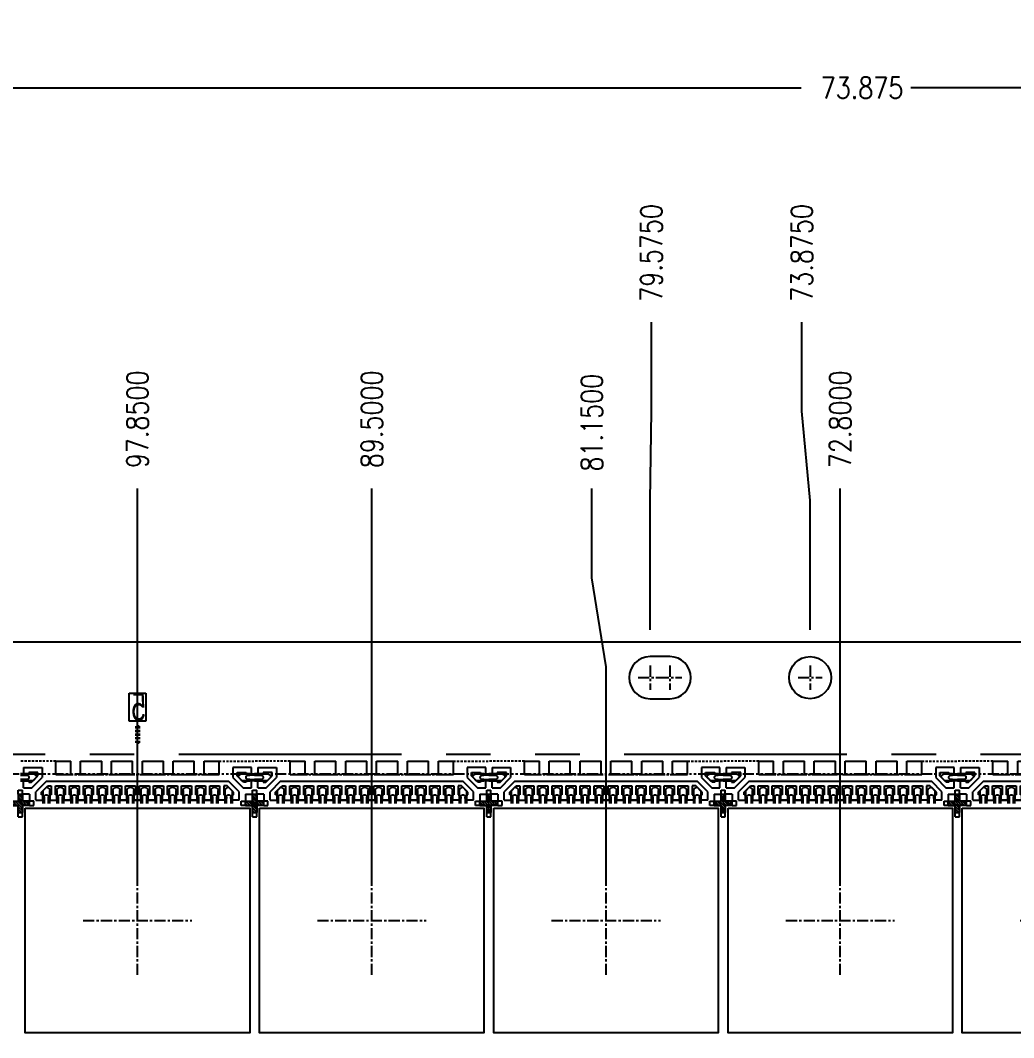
# Model space of a CAD drawing. Extents: x 0 to 864, y 0 to 559.
# Drawn here: x 233.5 to 304.3, y 402.5 to 475 of the extents above; entities that cross this region are included whole.
import ezdxf

# ---------------------------------------------------------------- set-up
doc = ezdxf.new("R2010")
doc.units = 0
doc.header["$LTSCALE"] = 12.7
doc.header["$MEASUREMENT"] = 0
doc.header["$PDMODE"] = 2
for name, pattern in [('CENTER', [2, 1.25, -0.25, 0.25, -0.25]), ('HIDDEN', [0.375, 0.25, -0.125]), ('PHANTOM', [2.5, 1.25, -0.25, 0.25, -0.25, 0.25, -0.25])]:
    doc.linetypes.add(name, pattern=pattern)
doc.layers.get('0').update_dxf_attribs({"linetype": 'CONTINUOUS'})
doc.layers.get('DEFPOINTS').update_dxf_attribs({"linetype": 'CONTINUOUS'})
for name, color, linetype in [('SH-01_CENTER', 2, 'CENTER'), ('SH-01_DIM', 4, 'CONTINUOUS'), ('SH-01_HATCH', 10, 'CONTINUOUS'), ('SH-01_HIDDEN', 6, 'HIDDEN'), ('SH-01_MISC', 5, 'CONTINUOUS'), ('SH-01_OBJECT', 7, 'CONTINUOUS'), ('SH-01_PHANTOM', 1, 'PHANTOM')]:
    doc.layers.add(name, color=color, linetype=linetype)
doc.styles.get("Standard").update_dxf_attribs({"font": 'simplex.shx', "width": 0.82})
doc.dimstyles.get("Standard").update_dxf_attribs({"dimtxt": 0.18, "dimasz": 0.18, "dimexe": 0.18, "dimexo": 0.0625, "dimgap": 0.09, "dimtad": 0, "dimtih": 1, "dimtoh": 1, "dimdec": 4, "dimzin": 0, "dimdsep": 46, "dimtxsty": 'Standard', "dimcen": 0.09, "dimadec": 0, "dimazin": 0, "dimtfac": 1, "dimtdec": 4, "dimtofl": 0, "dimtmove": 0, "dimatfit": 3, "dimfxl": 1, "dimtolj": 1, "dimtzin": 0, "dimarcsym": 0})
doc.dimstyles.new('STANDARD$0', dxfattribs={"dimtxt": 0.18, "dimasz": 0.18, "dimexe": 0.18, "dimexo": 0.0625, "dimgap": 0.09, "dimtad": 0, "dimtih": 1, "dimtoh": 1, "dimdec": 4, "dimzin": 0, "dimdsep": 46, "dimtxsty": 'Standard', "dimcen": 0.09, "dimadec": 0, "dimazin": 0, "dimtfac": 1, "dimtdec": 4, "dimtofl": 0, "dimtmove": 0, "dimatfit": 3, "dimfxl": 1, "dimtolj": 1, "dimtzin": 0, "dimarcsym": 0})

# ---------------------------------------------------------------- blocks, each defined once
blk = doc.blocks.new('_Open30')
at = {"color": 0, "lineweight": -2}
for p, q in [((-1, 0.268), (0, 0)), ((0, 0), (-1, -0.268)), ((0, 0), (-1, 0))]:
    blk.add_line(p, q, dxfattribs=at)
blk = doc.blocks.new('*D67')
at = {"layer": 'DEFPOINTS', "color": 0, "ltscale": 0.05, "transparency": 16777216}
for p in [(363.706, 470.22), (215.956, 430.217), (363.706, 430.217)]:
    blk.add_point(p, dxfattribs=at)
at = {"layer": 'SH-01_DIM', "ltscale": 0.05, "transparency": 16777216}
for p, q in [((215.956, 432.757), (215.956, 472.76)), ((363.706, 432.757), (363.706, 472.76)), ((219.131, 470.22), (289.188, 470.22)), ((360.531, 470.22), (297.016, 470.22))]:
    blk.add_line(p, q, dxfattribs=at)
at = {"layer": 'SH-01_DIM', "ltscale": 0.05, "transparency": 16777216, "xscale": 3.175000000000011, "yscale": 3.175000000000011, "zscale": 3.175000000000011, "rotation": 180}
blk.add_blockref('_Open30', (215.956, 470.22), dxfattribs=at)
at = {"layer": 'SH-01_DIM', "ltscale": 0.05, "transparency": 16777216, "xscale": 3.175000000000011, "yscale": 3.175000000000011, "zscale": 3.175000000000011}
blk.add_blockref('_Open30', (363.706, 470.22), dxfattribs=at)
at = {"layer": 'SH-01_DIM', "ltscale": 0.05, "transparency": 16777216, "insert": (293.102, 470.22), "char_height": 1.524, "attachment_point": 5}
blk.add_mtext('\\A1; 73.875', dxfattribs=at)
blk = doc.blocks.new('*D68')
at = {"layer": 'DEFPOINTS', "color": 0, "ltscale": 0.05, "transparency": 16777216}
for p in [(659.206, 487.131), (215.956, 430.217), (659.206, 430.217)]:
    blk.add_point(p, dxfattribs=at)
at = {"layer": 'SH-01_DIM', "ltscale": 0.05, "transparency": 16777216}
for p, q in [((215.956, 432.757), (215.956, 489.671)), ((659.206, 432.757), (659.206, 489.671)), ((219.131, 487.131), (429.826, 487.131)), ((656.031, 487.131), (445.335, 487.131))]:
    blk.add_line(p, q, dxfattribs=at)
at = {"layer": 'SH-01_DIM', "ltscale": 0.05, "transparency": 16777216, "xscale": 3.175000000000011, "yscale": 3.175000000000011, "zscale": 3.175000000000011, "rotation": 180}
blk.add_blockref('_Open30', (215.956, 487.131), dxfattribs=at)
at = {"layer": 'SH-01_DIM', "ltscale": 0.05, "transparency": 16777216, "xscale": 3.175000000000011, "yscale": 3.175000000000011, "zscale": 3.175000000000011}
blk.add_blockref('_Open30', (659.206, 487.131), dxfattribs=at)
at = {"layer": 'SH-01_DIM', "ltscale": 0.05, "transparency": 16777216, "insert": (437.581, 487.131), "char_height": 1.524, "attachment_point": 5}
blk.add_mtext('\\A1; 221.625±0.05', dxfattribs=at)
blk = doc.blocks.new('*D69')
at = {"layer": 'DEFPOINTS', "color": 0, "ltscale": 0.05, "transparency": 16777216}
for p in [(737.581, 500.301), (137.581, 429.717), (737.581, 429.717)]:
    blk.add_point(p, dxfattribs=at)
at = {"layer": 'SH-01_DIM', "ltscale": 0.05, "transparency": 16777216}
for p, q in [((137.581, 432.257), (137.581, 502.841)), ((737.581, 432.257), (737.581, 502.841)), ((140.756, 500.301), (459.545, 500.301)), ((734.406, 500.301), (477.434, 500.301))]:
    blk.add_line(p, q, dxfattribs=at)
at = {"layer": 'SH-01_DIM', "ltscale": 0.05, "transparency": 16777216, "xscale": 3.175000000000011, "yscale": 3.175000000000011, "zscale": 3.175000000000011, "rotation": 180}
blk.add_blockref('_Open30', (137.581, 500.301), dxfattribs=at)
at = {"layer": 'SH-01_DIM', "ltscale": 0.05, "transparency": 16777216, "xscale": 3.175000000000011, "yscale": 3.175000000000011, "zscale": 3.175000000000011}
blk.add_blockref('_Open30', (737.581, 500.301), dxfattribs=at)
at = {"layer": 'SH-01_DIM', "ltscale": 0.05, "transparency": 16777216, "insert": (468.49, 500.301), "char_height": 1.524, "attachment_point": 5}
blk.add_mtext('\\A1; 300.000±0.1000', dxfattribs=at)
blk = doc.blocks.new('*D83')
at = {"layer": 'DEFPOINTS', "color": 0, "ltscale": 0.05, "transparency": 16777216}
for p in [(737.581, 500.301), (137.581, 429.717), (737.581, 429.717)]:
    blk.add_point(p, dxfattribs=at)
at = {"layer": 'SH-01_DIM', "ltscale": 0.05, "transparency": 16777216}
for p, q in [((137.581, 432.257), (137.581, 502.841)), ((737.581, 432.257), (737.581, 502.841)), ((140.756, 500.301), (459.545, 500.301)), ((734.406, 500.301), (477.434, 500.301))]:
    blk.add_line(p, q, dxfattribs=at)
at = {"layer": 'SH-01_DIM', "ltscale": 0.05, "transparency": 16777216, "xscale": 3.175000000000011, "yscale": 3.175000000000011, "zscale": 3.175000000000011, "rotation": 180}
blk.add_blockref('_Open30', (137.581, 500.301), dxfattribs=at)
at = {"layer": 'SH-01_DIM', "ltscale": 0.05, "transparency": 16777216, "xscale": 3.175000000000011, "yscale": 3.175000000000011, "zscale": 3.175000000000011}
blk.add_blockref('_Open30', (737.581, 500.301), dxfattribs=at)
at = {"layer": 'SH-01_DIM', "ltscale": 0.05, "transparency": 16777216, "insert": (468.49, 500.301), "char_height": 1.524, "attachment_point": 5}
blk.add_mtext('\\A1; 300.000±0.1000', dxfattribs=at)
blk = doc.blocks.new('*D110')
at = {"layer": 'DEFPOINTS', "color": 0, "ltscale": 0.05, "transparency": 16777216}
for p in [(142.081, 441.652), (142.081, 429.037), (437.581, 335.717)]:
    blk.add_point(p, dxfattribs=at)
at = {"layer": 'SH-01_DIM', "ltscale": 0.05, "transparency": 16777216}
blk.add_line((142.081, 431.577), (142.081, 441.652), dxfattribs=at)
at = {"layer": 'SH-01_DIM', "ltscale": 0.05, "transparency": 16777216, "insert": (142.081, 446.637), "char_height": 1.524, "attachment_point": 5, "rotation": 90}
blk.add_mtext('\\A1; 147.7500', dxfattribs=at)
blk = doc.blocks.new('*D111')
at = {"layer": 'DEFPOINTS', "color": 0, "ltscale": 0.05, "transparency": 16777216}
for p in [(132.086, 446.023), (137.581, 429.717), (437.581, 335.717)]:
    blk.add_point(p, dxfattribs=at)
at = {"layer": 'SH-01_DIM', "ltscale": 0.05, "transparency": 16777216}
for p, q in [((132.086, 439.673), (132.086, 446.023)), ((137.581, 436.067), (132.086, 439.673)), ((137.581, 432.257), (137.581, 436.067))]:
    blk.add_line(p, q, dxfattribs=at)
at = {"layer": 'SH-01_DIM', "ltscale": 0.05, "transparency": 16777216, "insert": (132.086, 454.967), "char_height": 1.524, "attachment_point": 5, "rotation": 90}
blk.add_mtext('\\A1; 150.000±0.0760', dxfattribs=at)
blk = doc.blocks.new('*D113')
at = {"layer": 'DEFPOINTS', "color": 0, "ltscale": 0.05, "transparency": 16777216}
for p in [(181.739, 453.515), (178.681, 429.037), (437.581, 335.717)]:
    blk.add_point(p, dxfattribs=at)
at = {"layer": 'SH-01_DIM', "ltscale": 0.05, "transparency": 16777216}
for p, q in [((181.739, 447.165), (181.739, 453.515)), ((178.681, 440.815), (181.739, 447.165)), ((178.681, 431.577), (178.681, 440.815))]:
    blk.add_line(p, q, dxfattribs=at)
at = {"layer": 'SH-01_DIM', "ltscale": 0.05, "transparency": 16777216, "insert": (181.739, 458.5), "char_height": 1.524, "attachment_point": 5, "rotation": 90}
blk.add_mtext('\\A1; 129.4500', dxfattribs=at)
blk = doc.blocks.new('*D114')
at = {"layer": 'DEFPOINTS', "color": 0, "ltscale": 0.05, "transparency": 16777216}
for p in [(278.512, 453.515), (278.431, 429.037), (437.581, 335.717)]:
    blk.add_point(p, dxfattribs=at)
at = {"layer": 'SH-01_DIM', "ltscale": 0.05, "transparency": 16777216}
for p, q in [((278.512, 447.165), (278.512, 453.515)), ((278.431, 440.815), (278.512, 447.165)), ((278.431, 431.577), (278.431, 440.815))]:
    blk.add_line(p, q, dxfattribs=at)
at = {"layer": 'SH-01_DIM', "ltscale": 0.05, "transparency": 16777216, "insert": (278.512, 458.024), "char_height": 1.524, "attachment_point": 5, "rotation": 90}
blk.add_mtext('\\A1; 79.5750', dxfattribs=at)
blk = doc.blocks.new('*D115')
at = {"layer": 'DEFPOINTS', "color": 0, "ltscale": 0.05, "transparency": 16777216}
for p in [(289.241, 453.515), (289.831, 429.037), (437.581, 335.717)]:
    blk.add_point(p, dxfattribs=at)
at = {"layer": 'SH-01_DIM', "ltscale": 0.05, "transparency": 16777216}
for p, q in [((289.241, 447.165), (289.241, 453.515)), ((289.831, 440.815), (289.241, 447.165)), ((289.831, 431.577), (289.831, 440.815))]:
    blk.add_line(p, q, dxfattribs=at)
at = {"layer": 'SH-01_DIM', "ltscale": 0.05, "transparency": 16777216, "insert": (289.241, 458.024), "char_height": 1.524, "attachment_point": 5, "rotation": 90}
blk.add_mtext('\\A1; 73.8750', dxfattribs=at)
blk = doc.blocks.new('*U61')
at = {"layer": 'SH-01_CENTER', "ltscale": 0.05}
for p, q in [((0, -3.875), (0, 3.875)), ((-3.875, 0), (3.875, 0))]:
    blk.add_line(p, q, dxfattribs=at)
at = {"layer": 'SH-01_MISC', "ltscale": 0.05}
blk.add_lwpolyline([(-8, 8), (8, 8), (8, -8), (-8, -8)], close=True, dxfattribs=at)
blk = doc.blocks.new('*U62')
at = {"color": 0, "linetype": 'ByBlock', "lineweight": -2, "transparency": 16777216}
for p in [(83.5, 150.3), (100.2, 150.3), (116.9, 150.3), (133.6, 150.3), (150.3, 150.3)]:
    blk.add_blockref('*U61', p, dxfattribs=at)
blk = doc.blocks.new('A$C6C8170C2')
at = {"layer": 'SH-01_HIDDEN'}
for p, q in [((-3.2, 2.107), (-3.2, 3)), ((-3.11, 2.55), (-3.11, 3)), ((-2.79, 3), (-2.79, 2.55)), ((-2.7, 3), (-2.7, 2.09)), ((-2.2, 2.09), (-2.2, 3)), ((-2.11, 2.55), (-2.11, 3)), ((-1.79, 3), (-1.79, 2.55)), ((-1.7, 3), (-1.7, 2.09)), ((-1.2, 2.09), (-1.2, 3)), ((-1.11, 2.55), (-1.11, 3)), ((-0.79, 3), (-0.79, 2.55)), ((-0.7, 3), (-0.7, 2.09)), ((-0.2, 2.09), (-0.2, 3)), ((-0.11, 2.55), (-0.11, 3)), ((0.21, 3), (0.21, 2.55)), ((0.3, 3), (0.3, 2.09)), ((0.8, 2.09), (0.8, 3)), ((0.89, 2.55), (0.89, 3)), ((1.21, 3), (1.21, 2.55)), ((1.3, 3), (1.3, 2.09)), ((1.8, 2.09), (1.8, 3)), ((1.89, 2.55), (1.89, 3)), ((2.21, 3), (2.21, 2.55)), ((2.3, 3), (2.3, 2.09)), ((2.8, 2.09), (2.8, 3)), ((2.89, 2.55), (2.89, 3)), ((3.21, 3), (3.21, 2.55)), ((3.3, 3), (3.3, 2.09)), ((3.8, 2.09), (3.8, 3)), ((3.89, 2.55), (3.89, 3)), ((4.21, 3), (4.21, 2.55)), ((4.3, 3), (4.3, 2.09)), ((4.8, 2.09), (4.8, 3)), ((4.89, 2.55), (4.89, 3)), ((5.21, 3), (5.21, 2.55)), ((5.3, 3), (5.3, 2.09)), ((5.8, 2.09), (5.8, 3)), ((5.89, 2.55), (5.89, 3)), ((6.21, 3), (6.21, 2.55)), ((6.3, 3), (6.3, 2.09)), ((6.8, 2.09), (6.8, 3)), ((6.89, 2.55), (6.89, 3)), ((7.21, 3), (7.21, 2.55)), ((7.3, 3), (7.3, 2.09)), ((7.8, 2.09), (7.8, 3)), ((7.89, 2.55), (7.89, 3)), ((8.21, 3), (8.21, 2.55)), ((8.3, 3), (8.3, 2.09)), ((8.8, 2.09), (8.8, 3)), ((8.89, 2.55), (8.89, 3)), ((9.21, 3), (9.21, 2.55)), ((9.3, 3), (9.3, 2.09)), ((9.8, 3), (9.8, 2.09)), ((9.89, 3), (9.89, 2.55)), ((10.21, 2.55), (10.21, 3)), ((10.3, 2.107), (10.3, 3)), ((-3.2, 2.107), (-3.2, 2.65)), ((-3.11, 2.65), (-3.11, 2.55)), ((-2.79, 2.55), (-2.79, 2.65)), ((-2.7, 2.65), (-2.7, 2.09)), ((-2.2, 2.09), (-2.2, 2.65)), ((-2.11, 2.65), (-2.11, 2.55)), ((-1.79, 2.55), (-1.79, 2.65)), ((-1.7, 2.65), (-1.7, 2.09)), ((-1.2, 2.09), (-1.2, 2.65)), ((-1.11, 2.65), (-1.11, 2.55)), ((-0.79, 2.55), (-0.79, 2.65)), ((-0.7, 2.65), (-0.7, 2.09)), ((-0.2, 2.09), (-0.2, 2.65)), ((-0.11, 2.65), (-0.11, 2.55)), ((0.21, 2.55), (0.21, 2.65)), ((0.3, 2.65), (0.3, 2.09)), ((0.8, 2.09), (0.8, 2.65)), ((0.89, 2.65), (0.89, 2.55)), ((1.21, 2.55), (1.21, 2.65)), ((1.3, 2.65), (1.3, 2.09)), ((1.8, 2.09), (1.8, 2.65)), ((1.89, 2.65), (1.89, 2.55)), ((2.21, 2.55), (2.21, 2.65)), ((2.3, 2.65), (2.3, 2.09)), ((2.8, 2.09), (2.8, 2.65)), ((2.89, 2.65), (2.89, 2.55)), ((3.21, 2.55), (3.21, 2.65)), ((3.3, 2.65), (3.3, 2.09)), ((3.8, 2.09), (3.8, 2.65)), ((3.89, 2.65), (3.89, 2.55)), ((4.21, 2.55), (4.21, 2.65)), ((4.3, 2.65), (4.3, 2.09)), ((4.8, 2.09), (4.8, 2.65)), ((4.89, 2.65), (4.89, 2.55)), ((5.21, 2.55), (5.21, 2.65)), ((5.3, 2.65), (5.3, 2.09)), ((5.8, 2.09), (5.8, 2.65)), ((5.89, 2.65), (5.89, 2.55)), ((6.21, 2.55), (6.21, 2.65)), ((6.3, 2.65), (6.3, 2.09)), ((6.8, 2.09), (6.8, 2.65)), ((6.89, 2.65), (6.89, 2.55)), ((7.21, 2.55), (7.21, 2.65)), ((7.3, 2.65), (7.3, 2.09)), ((7.8, 2.09), (7.8, 2.65)), ((7.89, 2.65), (7.89, 2.55)), ((8.21, 2.55), (8.21, 2.65)), ((8.3, 2.65), (8.3, 2.09)), ((8.8, 2.09), (8.8, 2.65)), ((8.89, 2.65), (8.89, 2.55)), ((9.21, 2.55), (9.21, 2.65)), ((9.3, 2.65), (9.3, 2.09)), ((9.8, 2.65), (9.8, 2.09)), ((9.89, 2.55), (9.89, 2.65)), ((10.21, 2.65), (10.21, 2.55)), ((10.3, 2.107), (10.3, 2.65)), ((-2.943, 1.85), (-3.19, 2.097)), ((10.043, 1.85), (10.29, 2.097)), ((-4.8, 1.4), (-3.907, 1.4)), ((-4.35, 1.31), (-4.8, 1.31)), ((-4.8, 0.99), (-4.35, 0.99)), ((-3.89, 0.9), (-4.8, 0.9)), ((-3.907, 1.4), (-4.45, 1.4)), ((-4.45, 1.31), (-4.35, 1.31)), ((-4.35, 0.99), (-4.45, 0.99)), ((-4.45, 0.9), (-3.89, 0.9)), ((-3.65, 1.143), (-3.897, 1.39)), ((10.75, 1.143), (10.997, 1.39)), ((11.55, 0.9), (10.99, 0.9)), ((10.99, 0.9), (11.9, 0.9)), ((11.007, 1.4), (11.55, 1.4)), ((11.9, 1.4), (11.007, 1.4)), ((11.55, 1.31), (11.45, 1.31)), ((11.45, 1.31), (11.9, 1.31)), ((11.45, 0.99), (11.55, 0.99)), ((11.9, 0.99), (11.45, 0.99))]:
    blk.add_line(p, q, dxfattribs=at)
at = {"layer": 'SH-01_HIDDEN', "ltscale": 0.05}
for p, q in [((-1.2, 0.95), (-0.5, 0.95)), ((1, 0.95), (1.7, 0.95)), ((3.2, 0.95), (3.9, 0.95)), ((5.4, 0.95), (6.1, 0.95)), ((7.6, 0.95), (8.3, 0.95)), ((-2.267, 0), (-4.8, 0)), ((9.367, 0), (11.9, 0))]:
    blk.add_line(p, q, dxfattribs=at)
at = {"layer": 'SH-01_HIDDEN'}
for centre, radius, start, end in [((-2.95, 2.55), 0.16, 180, 0), ((-1.95, 2.55), 0.16, 180, 0), ((-0.95, 2.55), 0.16, 180, 0), ((0.05, 2.55), 0.16, 180, 0), ((1.05, 2.55), 0.16, 180, 0), ((2.05, 2.55), 0.16, 180, 0), ((3.05, 2.55), 0.16, 180, 0), ((4.05, 2.55), 0.16, 180, 0), ((5.05, 2.55), 0.16, 180, 0), ((6.05, 2.55), 0.16, 180, 0), ((7.05, 2.55), 0.16, 180, 0), ((8.05, 2.55), 0.16, 180, 0), ((9.05, 2.55), 0.16, 180, 0), ((10.05, 2.55), 0.16, 180, 0), ((-2.958, 2.108), 0.259, 273.34883, 355.91593), ((-1.943, 2.108), 0.258, 183.98953, 268.34853), ((-1.957, 2.108), 0.258, 271.65167, 356.00983), ((-0.943, 2.108), 0.258, 183.98953, 268.34853), ((-0.957, 2.108), 0.258, 271.65167, 356.00983), ((0.057, 2.108), 0.258, 183.98953, 268.34853), ((0.043, 2.108), 0.258, 271.65167, 356.00983), ((1.057, 2.108), 0.258, 183.98953, 268.34853), ((1.043, 2.108), 0.258, 271.65167, 356.00983), ((2.057, 2.108), 0.258, 183.98953, 268.34853), ((2.043, 2.108), 0.258, 271.65167, 356.00983), ((3.057, 2.108), 0.258, 183.98953, 268.34853), ((3.043, 2.108), 0.258, 271.65167, 356.00983), ((4.057, 2.108), 0.258, 183.98953, 268.34853), ((4.043, 2.108), 0.258, 271.65167, 356.00983), ((5.057, 2.108), 0.258, 183.98953, 268.34853), ((5.043, 2.108), 0.258, 271.65167, 356.00983), ((6.057, 2.108), 0.258, 183.98953, 268.34853), ((6.043, 2.108), 0.258, 271.65167, 356.00983), ((7.057, 2.108), 0.258, 183.98953, 268.34853), ((7.043, 2.108), 0.258, 271.65167, 356.00983), ((8.057, 2.108), 0.258, 183.98953, 268.34853), ((8.043, 2.108), 0.258, 271.65167, 356.00983), ((9.057, 2.108), 0.258, 183.98953, 268.34853), ((9.043, 2.108), 0.258, 271.65167, 356.00983), ((10.058, 2.108), 0.259, 184.08407, 266.65117), ((-4.35, 1.15), 0.16, 270, 90), ((-3.908, 1.158), 0.259, 274.08407, 356.65117), ((11.008, 1.158), 0.259, 183.34883, 265.91593), ((11.45, 1.15), 0.16, 90, 270)]:
    blk.add_arc(centre, radius, start, end, dxfattribs=at)
at = {"layer": 'SH-01_OBJECT', "ltscale": 0.05}
for p, q in [((-4.65, 2.35), (-4.65, 2.85)), ((-4.65, 2.85), (-4.15, 2.85)), ((-3.7, 2.775), (-3.2, 2.775)), ((-3.7, 2.775), (-3.7, 2.183)), ((-2.7, 2.775), (-2.2, 2.775)), ((-1.2, 2.775), (-1.7, 2.775)), ((-1.7, 2.775), (-1.2, 2.775)), ((-0.2, 2.775), (-0.7, 2.775)), ((-0.7, 2.775), (-0.2, 2.775)), ((0.8, 2.775), (0.3, 2.775)), ((0.3, 2.775), (0.8, 2.775)), ((1.8, 2.775), (1.3, 2.775)), ((1.3, 2.775), (1.8, 2.775)), ((2.8, 2.775), (2.3, 2.775)), ((2.3, 2.775), (2.8, 2.775)), ((3.8, 2.775), (3.3, 2.775)), ((3.3, 2.775), (3.8, 2.775)), ((4.8, 2.775), (4.3, 2.775)), ((4.3, 2.775), (4.8, 2.775)), ((5.8, 2.775), (5.3, 2.775)), ((5.3, 2.775), (5.8, 2.775)), ((6.8, 2.775), (6.3, 2.775)), ((6.3, 2.775), (6.8, 2.775)), ((7.8, 2.775), (7.3, 2.775)), ((7.3, 2.775), (7.8, 2.775)), ((8.8, 2.775), (8.3, 2.775)), ((8.3, 2.775), (8.8, 2.775)), ((9.8, 2.775), (9.3, 2.775)), ((9.8, 2.775), (9.3, 2.775)), ((10.8, 2.775), (10.3, 2.775)), ((11.25, 2.85), (11.75, 2.85)), ((11.75, 2.85), (11.75, 2.35)), ((-4.575, 1.9), (-4.575, 1.4)), ((11.675, 1.9), (11.675, 1.4)), ((-4.575, 0.44), (-4.575, 0.9)), ((-2.267, 0.95), (-2.267, 0)), ((-1.2, 0.95), (-1.2, 0)), ((-0.5, 0.95), (-0.5, 0)), ((1, 0.95), (1, 0)), ((1.7, 0.95), (1.7, 0)), ((3.2, 0.95), (3.2, 0)), ((3.9, 0.95), (3.9, 0)), ((5.4, 0.95), (5.4, 0)), ((6.1, 0.95), (6.1, 0)), ((7.6, 0.95), (7.6, 0)), ((8.3, 0.95), (8.3, 0)), ((9.367, 0.95), (9.367, 0)), ((11.675, 0.9), (11.675, 0.44)), ((-4.575, 0.44), (-3.25, 0.44)), ((11.675, 0.44), (10.35, 0.44)), ((-2.267, 0), (-1.2, 0)), ((-0.5, 0), (1, 0)), ((1.7, 0), (3.2, 0)), ((3.9, 0), (5.4, 0)), ((6.1, 0), (7.6, 0)), ((8.3, 0), (9.367, 0))]:
    blk.add_line(p, q, dxfattribs=at)
at = {"layer": 'SH-01_OBJECT', "linetype": 'Continuous'}
for p, q in [((-4.15, 2.35), (-4.65, 2.35)), ((-4.15, 2.35), (-4.15, 2.85)), ((11.25, 2.35), (11.25, 2.85)), ((11.25, 2.35), (11.75, 2.35)), ((-2.267, 0.95), (-1.2, 0.95)), ((-0.5, 0.95), (1, 0.95)), ((1.7, 0.95), (3.2, 0.95)), ((3.9, 0.95), (5.4, 0.95)), ((6.1, 0.95), (7.6, 0.95)), ((8.3, 0.95), (9.367, 0.95))]:
    blk.add_line(p, q, dxfattribs=at)
at = {"layer": 'SH-01_OBJECT'}
for p, q in [((-2.967, 1.45), (-3.7, 2.183)), ((-3.2, 2.4), (-3.3, 2.4)), ((-3.3, 2.4), (-3.3, 2.207)), ((-3.3, 2.207), (-2.843, 1.75)), ((-3.2, 2.775), (-3.2, 2.4)), ((-2.7, 2.4), (-2.7, 2.775)), ((-2.6, 2.4), (-2.7, 2.4)), ((-2.6, 1.75), (-2.6, 2.4)), ((-2.2, 2.4), (-2.3, 2.4)), ((-2.3, 2.4), (-2.3, 1.75)), ((-2.2, 2.775), (-2.2, 2.4)), ((-1.7, 2.4), (-1.7, 2.775)), ((-1.6, 2.4), (-1.7, 2.4)), ((-1.6, 1.75), (-1.6, 2.4)), ((-1.2, 2.4), (-1.3, 2.4)), ((-1.3, 2.4), (-1.3, 1.75)), ((-1.2, 2.775), (-1.2, 2.4)), ((-0.7, 2.4), (-0.7, 2.775)), ((-0.6, 2.4), (-0.7, 2.4)), ((-0.6, 1.75), (-0.6, 2.4)), ((-0.2, 2.4), (-0.3, 2.4)), ((-0.3, 2.4), (-0.3, 1.75)), ((-0.2, 2.775), (-0.2, 2.4)), ((0.3, 2.4), (0.3, 2.775)), ((0.4, 2.4), (0.3, 2.4)), ((0.4, 1.75), (0.4, 2.4)), ((0.8, 2.4), (0.7, 2.4)), ((0.7, 2.4), (0.7, 1.75)), ((0.8, 2.775), (0.8, 2.4)), ((1.3, 2.4), (1.3, 2.775)), ((1.4, 2.4), (1.3, 2.4)), ((1.4, 1.75), (1.4, 2.4)), ((1.8, 2.4), (1.7, 2.4)), ((1.7, 2.4), (1.7, 1.75)), ((1.8, 2.775), (1.8, 2.4)), ((2.3, 2.4), (2.3, 2.775)), ((2.4, 2.4), (2.3, 2.4)), ((2.4, 1.75), (2.4, 2.4)), ((2.8, 2.4), (2.7, 2.4)), ((2.7, 2.4), (2.7, 1.75)), ((2.8, 2.775), (2.8, 2.4)), ((3.3, 2.4), (3.3, 2.775)), ((3.4, 2.4), (3.3, 2.4)), ((3.4, 1.75), (3.4, 2.4)), ((3.8, 2.4), (3.7, 2.4)), ((3.7, 2.4), (3.7, 1.75)), ((3.8, 2.775), (3.8, 2.4)), ((4.3, 2.4), (4.3, 2.775)), ((4.4, 2.4), (4.3, 2.4)), ((4.4, 1.75), (4.4, 2.4)), ((4.8, 2.4), (4.7, 2.4)), ((4.7, 2.4), (4.7, 1.75)), ((4.8, 2.775), (4.8, 2.4)), ((5.3, 2.4), (5.3, 2.775)), ((5.4, 2.4), (5.3, 2.4)), ((5.4, 1.75), (5.4, 2.4)), ((5.8, 2.4), (5.7, 2.4)), ((5.7, 2.4), (5.7, 1.75)), ((5.8, 2.775), (5.8, 2.4)), ((6.3, 2.4), (6.3, 2.775)), ((6.4, 2.4), (6.3, 2.4)), ((6.4, 1.75), (6.4, 2.4)), ((6.8, 2.4), (6.7, 2.4)), ((6.7, 2.4), (6.7, 1.75)), ((6.8, 2.775), (6.8, 2.4)), ((7.3, 2.4), (7.3, 2.775)), ((7.4, 2.4), (7.3, 2.4)), ((7.4, 1.75), (7.4, 2.4)), ((7.8, 2.4), (7.7, 2.4)), ((7.7, 2.4), (7.7, 1.75)), ((7.8, 2.775), (7.8, 2.4)), ((8.3, 2.4), (8.3, 2.775)), ((8.4, 2.4), (8.3, 2.4)), ((8.4, 1.75), (8.4, 2.4)), ((8.8, 2.4), (8.7, 2.4)), ((8.7, 2.4), (8.7, 1.75)), ((8.8, 2.775), (8.8, 2.4)), ((9.3, 2.4), (9.3, 2.775)), ((9.4, 2.4), (9.3, 2.4)), ((9.4, 1.75), (9.4, 2.4)), ((9.7, 2.4), (9.8, 2.4)), ((9.7, 1.75), (9.7, 2.4)), ((9.8, 2.4), (9.8, 2.775)), ((10.4, 2.207), (9.943, 1.75)), ((10.8, 2.183), (10.067, 1.45)), ((10.3, 2.775), (10.3, 2.4)), ((10.3, 2.4), (10.4, 2.4)), ((10.4, 2.4), (10.4, 2.207)), ((10.8, 2.775), (10.8, 2.183)), ((-4.575, 1.9), (-3.983, 1.9)), ((-4.2, 1.4), (-4.2, 1.5)), ((-4.2, 1.5), (-4.007, 1.5)), ((-4.007, 1.5), (-3.55, 1.043)), ((-3.983, 1.9), (-3.25, 1.167)), ((-2.843, 1.75), (-2.6, 1.75)), ((-2.3, 1.75), (-1.6, 1.75)), ((-1.3, 1.75), (-0.6, 1.75)), ((-0.3, 1.75), (0.4, 1.75)), ((0.7, 1.75), (1.4, 1.75)), ((1.7, 1.75), (2.4, 1.75)), ((2.7, 1.75), (3.4, 1.75)), ((3.7, 1.75), (4.4, 1.75)), ((4.7, 1.75), (5.4, 1.75)), ((5.7, 1.75), (6.4, 1.75)), ((6.7, 1.75), (7.4, 1.75)), ((7.7, 1.75), (8.4, 1.75)), ((8.7, 1.75), (9.4, 1.75)), ((9.943, 1.75), (9.7, 1.75)), ((10.35, 1.167), (11.083, 1.9)), ((11.107, 1.5), (10.65, 1.043)), ((11.083, 1.9), (11.675, 1.9)), ((11.3, 1.5), (11.107, 1.5)), ((11.3, 1.4), (11.3, 1.5)), ((-4.575, 1.4), (-4.2, 1.4)), ((-4.2, 0.9), (-4.575, 0.9)), ((-4.2, 0.8), (-4.2, 0.9)), ((-3.55, 0.8), (-4.2, 0.8)), ((-3.55, 1.043), (-3.55, 0.8)), ((-3.25, 0.44), (-3.25, 1.167)), ((10.067, 1.45), (-2.967, 1.45)), ((10.35, 0.44), (10.35, 1.167)), ((10.65, 1.043), (10.65, 0.8)), ((10.65, 0.8), (11.3, 0.8)), ((11.675, 1.4), (11.3, 1.4)), ((11.3, 0.8), (11.3, 0.9)), ((11.3, 0.9), (11.675, 0.9))]:
    blk.add_line(p, q, dxfattribs=at)
blk = doc.blocks.new('A$C1BE279AF')
at = {"layer": 'SH-01_HATCH', "ltscale": 0.05}
h = blk.add_hatch(dxfattribs=at)
h.set_pattern_fill('ANSI31', color=10)
h.set_pattern_definition([(45, (2.30032, -1.11), (-0.0883883, 0.0883883), [])])
h.paths.add_polyline_path([(1.69, 1.19), (1.19, 1.19), (1.19, 1.69), (0.89, 1.69), (0.89, 1.19), (0.39, 1.19), (0.39, 0.89), (0.89, 0.89), (0.89, 0.39), (1.19, 0.39), (1.19, 0.89), (1.69, 0.89)])
at = {"layer": 'SH-01_HIDDEN'}
for p, q in [((0.89, 1.99), (1.19, 1.99)), ((0.89, 1.99), (0.89, 1.69)), ((1.19, 1.99), (1.19, 1.69)), ((0.09, 1.19), (0.09, 0.89)), ((0.39, 1.19), (0.09, 1.19)), ((0.09, 0.89), (0.39, 0.89)), ((1.69, 1.19), (1.99, 1.19)), ((1.99, 0.89), (1.69, 0.89)), ((1.99, 1.19), (1.99, 0.89)), ((0.89, 0.39), (0.89, 0.09)), ((0.89, 0.09), (1.19, 0.09)), ((1.19, 0.39), (1.19, 0.09))]:
    blk.add_line(p, q, dxfattribs=at)
at = {"layer": 'SH-01_OBJECT'}
for p, q in [((0.89, 1.69), (1.19, 1.69)), ((0.89, 1.69), (0.89, 1.19)), ((1.19, 1.19), (1.19, 1.69)), ((0.39, 1.19), (0.39, 0.89)), ((0.39, 1.19), (0.89, 1.19)), ((0.39, 0.89), (0.89, 0.89)), ((0.89, 0.39), (0.89, 0.89)), ((0.89, 0.89), (0.89, 0.89)), ((1.69, 1.19), (1.19, 1.19)), ((1.69, 0.89), (1.19, 0.89)), ((1.19, 0.89), (1.19, 0.89)), ((1.19, 0.89), (1.19, 0.39)), ((1.69, 1.19), (1.69, 0.89)), ((0.89, 0.39), (1.19, 0.39))]:
    blk.add_line(p, q, dxfattribs=at)
blk = doc.blocks.new('*D88')
at = {"layer": 'DEFPOINTS', "color": 0, "ltscale": 0.05, "transparency": 16777216}
for p in [(158.381, 441.652), (158.381, 410.867), (437.581, 335.717)]:
    blk.add_point(p, dxfattribs=at)
at = {"layer": 'SH-01_DIM', "ltscale": 0.05, "transparency": 16777216}
blk.add_line((158.381, 413.407), (158.381, 441.652), dxfattribs=at)
at = {"layer": 'SH-01_DIM', "ltscale": 0.05, "transparency": 16777216, "insert": (158.381, 446.637), "char_height": 1.524, "attachment_point": 5, "rotation": 90}
blk.add_mtext('\\A1; 139.6000', dxfattribs=at)
blk = doc.blocks.new('*D89')
at = {"layer": 'DEFPOINTS', "color": 0, "ltscale": 0.05, "transparency": 16777216}
for p in [(175.081, 441.652), (175.081, 410.867), (437.581, 335.717)]:
    blk.add_point(p, dxfattribs=at)
at = {"layer": 'SH-01_DIM', "ltscale": 0.05, "transparency": 16777216}
blk.add_line((175.081, 413.407), (175.081, 441.652), dxfattribs=at)
at = {"layer": 'SH-01_DIM', "ltscale": 0.05, "transparency": 16777216, "insert": (175.081, 446.518), "char_height": 1.524, "attachment_point": 5, "rotation": 90}
blk.add_mtext('\\A1; 131.2500', dxfattribs=at)
blk = doc.blocks.new('*D90')
at = {"layer": 'DEFPOINTS', "color": 0, "ltscale": 0.05, "transparency": 16777216}
for p in [(191.781, 441.652), (191.781, 410.867), (437.581, 335.717)]:
    blk.add_point(p, dxfattribs=at)
at = {"layer": 'SH-01_DIM', "ltscale": 0.05, "transparency": 16777216}
blk.add_line((191.781, 413.407), (191.781, 441.652), dxfattribs=at)
at = {"layer": 'SH-01_DIM', "ltscale": 0.05, "transparency": 16777216, "insert": (191.781, 446.637), "char_height": 1.524, "attachment_point": 5, "rotation": 90}
blk.add_mtext('\\A1; 122.9000', dxfattribs=at)
blk = doc.blocks.new('*D91')
at = {"layer": 'DEFPOINTS', "color": 0, "ltscale": 0.05, "transparency": 16777216}
for p in [(206.832, 441.652), (208.481, 410.867), (437.581, 335.717)]:
    blk.add_point(p, dxfattribs=at)
at = {"layer": 'SH-01_DIM', "ltscale": 0.05, "transparency": 16777216}
for p, q in [((206.832, 435.302), (206.832, 441.652)), ((208.481, 428.952), (206.832, 435.302)), ((208.481, 413.407), (208.481, 428.952))]:
    blk.add_line(p, q, dxfattribs=at)
at = {"layer": 'SH-01_DIM', "ltscale": 0.05, "transparency": 16777216, "insert": (206.832, 446.518), "char_height": 1.524, "attachment_point": 5, "rotation": 90}
blk.add_mtext('\\A1; 114.5500', dxfattribs=at)
blk = doc.blocks.new('*D92')
at = {"layer": 'DEFPOINTS', "color": 0, "ltscale": 0.05, "transparency": 16777216}
for p in [(225.018, 441.652), (225.181, 410.867), (437.581, 335.717)]:
    blk.add_point(p, dxfattribs=at)
at = {"layer": 'SH-01_DIM', "ltscale": 0.05, "transparency": 16777216}
for p, q in [((225.018, 435.302), (225.018, 441.652)), ((225.181, 428.952), (225.018, 435.302)), ((225.181, 413.407), (225.181, 428.952))]:
    blk.add_line(p, q, dxfattribs=at)
at = {"layer": 'SH-01_DIM', "ltscale": 0.05, "transparency": 16777216, "insert": (225.018, 446.637), "char_height": 1.524, "attachment_point": 5, "rotation": 90}
blk.add_mtext('\\A1; 106.2000', dxfattribs=at)
blk = doc.blocks.new('*D93')
at = {"layer": 'DEFPOINTS', "color": 0, "ltscale": 0.05, "transparency": 16777216}
for p in [(241.881, 441.652), (241.881, 410.867), (437.581, 335.717)]:
    blk.add_point(p, dxfattribs=at)
at = {"layer": 'SH-01_DIM', "ltscale": 0.05, "transparency": 16777216}
blk.add_line((241.881, 413.407), (241.881, 441.652), dxfattribs=at)
at = {"layer": 'SH-01_DIM', "ltscale": 0.05, "transparency": 16777216, "insert": (241.881, 446.161), "char_height": 1.524, "attachment_point": 5, "rotation": 90}
blk.add_mtext('\\A1; 97.8500', dxfattribs=at)
blk = doc.blocks.new('*D94')
at = {"layer": 'DEFPOINTS', "color": 0, "ltscale": 0.05, "transparency": 16777216}
for p in [(258.581, 441.652), (258.581, 410.867), (437.581, 335.717)]:
    blk.add_point(p, dxfattribs=at)
at = {"layer": 'SH-01_DIM', "ltscale": 0.05, "transparency": 16777216}
blk.add_line((258.581, 413.407), (258.581, 441.652), dxfattribs=at)
at = {"layer": 'SH-01_DIM', "ltscale": 0.05, "transparency": 16777216, "insert": (258.581, 446.161), "char_height": 1.524, "attachment_point": 5, "rotation": 90}
blk.add_mtext('\\A1; 89.5000', dxfattribs=at)
blk = doc.blocks.new('*D95')
at = {"layer": 'DEFPOINTS', "color": 0, "ltscale": 0.05, "transparency": 16777216}
for p in [(274.271, 441.652), (275.281, 410.867), (437.581, 335.717)]:
    blk.add_point(p, dxfattribs=at)
at = {"layer": 'SH-01_DIM', "ltscale": 0.05, "transparency": 16777216}
for p, q in [((274.271, 435.302), (274.271, 441.652)), ((275.281, 428.952), (274.271, 435.302)), ((275.281, 413.407), (275.281, 428.952))]:
    blk.add_line(p, q, dxfattribs=at)
at = {"layer": 'SH-01_DIM', "ltscale": 0.05, "transparency": 16777216, "insert": (274.271, 445.923), "char_height": 1.524, "attachment_point": 5, "rotation": 90}
blk.add_mtext('\\A1; 81.1500', dxfattribs=at)
blk = doc.blocks.new('*D96')
at = {"layer": 'DEFPOINTS', "color": 0, "ltscale": 0.05, "transparency": 16777216}
for p in [(291.981, 441.652), (291.981, 410.867), (437.581, 335.717)]:
    blk.add_point(p, dxfattribs=at)
at = {"layer": 'SH-01_DIM', "ltscale": 0.05, "transparency": 16777216}
blk.add_line((291.981, 413.407), (291.981, 441.652), dxfattribs=at)
at = {"layer": 'SH-01_DIM', "ltscale": 0.05, "transparency": 16777216, "insert": (291.981, 446.161), "char_height": 1.524, "attachment_point": 5, "rotation": 90}
blk.add_mtext('\\A1; 72.8000', dxfattribs=at)
blk = doc.blocks.new('*D108')
at = {"layer": 'DEFPOINTS', "color": 0, "ltscale": 0.05, "transparency": 16777216}
for p in [(158.381, 410.867), (128.412, 409.558), (437.581, 335.717)]:
    blk.add_point(p, dxfattribs=at)
at = {"layer": 'SH-01_DIM', "ltscale": 0.05, "transparency": 16777216}
for p, q in [((141.112, 410.867), (134.762, 409.558)), ((155.841, 410.867), (141.112, 410.867)), ((134.762, 409.558), (128.412, 409.558))]:
    blk.add_line(p, q, dxfattribs=at)
at = {"layer": 'SH-01_DIM', "ltscale": 0.05, "transparency": 16777216, "insert": (123.903, 409.558), "char_height": 1.524, "attachment_point": 5}
blk.add_mtext('\\A1; 37.5750', dxfattribs=at)

msp = doc.modelspace()

# ---------------------------------------------------------------- linework, layer by layer
at = {"layer": 'SH-01_CENTER', "ltscale": 0.05}
for p, q in [((278.43073, 429.03745), (278.43073, 427.31745)), ((279.83073, 429.03745), (279.83073, 427.31745)), ((289.83073, 429.03745), (289.83073, 427.31745)), ((277.57073, 428.17745), (279.29073, 428.17745)), ((278.97073, 428.17745), (280.69073, 428.17745)), ((288.97073, 428.17745), (290.69073, 428.17745))]:
    msp.add_line(p, q, dxfattribs=at)
at = {"layer": 'SH-01_HIDDEN', "ltscale": 0.05}
for p, q in [((242.00573, 424.71745), (241.75573, 424.71745)), ((241.75573, 424.71745), (241.75573, 423.51745)), ((242.00573, 424.71745), (242.00573, 423.51745)), ((242.00573, 423.51745), (241.75573, 423.51745))]:
    msp.add_line(p, q, dxfattribs=at)
at = {"layer": 'SH-01_OBJECT'}
for p, q in [((735.84868, 430.71745), (139.31278, 430.71745)), ((279.83073, 429.67745), (278.43073, 429.67745)), ((278.43073, 426.67745), (279.83073, 426.67745))]:
    msp.add_line(p, q, dxfattribs=at)
msp.add_circle((289.83073, 428.17745), 1.5, dxfattribs=at)
for centre, start, end in [((278.43073, 428.17745), 90, 270), ((279.83073, 428.17745), 270, 90)]:
    msp.add_arc(centre, 1.5, start, end, dxfattribs=at)
at = {"layer": 'SH-01_PHANTOM'}
msp.add_line((149.58073, 422.71745), (725.58073, 422.71745), dxfattribs=at)
msp.add_lwpolyline([(242.48073, 425.07719), (241.28073, 425.07719), (241.28073, 427.07719), (242.48073, 427.07719)], close=True, dxfattribs=at)
at = {"layer": 'SH-01_PHANTOM', "ltscale": 0.05}
msp.add_lwpolyline([(145.33073, 421.31745), (338.43073, 421.31745), (338.43073, 250.11745), (145.33073, 250.11745)], close=True, dxfattribs=at)

# ---------------------------------------------------------------- block references
msp.add_blockref('*U62', (158.38073, 260.56745))
at = {"layer": 'SH-01_HATCH', "ltscale": 0.05, "xscale": -1, "rotation": 180, "row_count": 1, "column_count": 6, "row_spacing": 0, "column_spacing": -16.7}
msp.add_blockref('A$C6C8170C2', (238.33073, 422.21745), dxfattribs=at)
at = {"layer": 'SH-01_OBJECT', "ltscale": 0.05, "xscale": -1, "rotation": 180, "row_count": 1, "column_count": 12, "row_spacing": 0, "column_spacing": -16.7}
msp.add_blockref('A$C1BE279AF', (148.99073, 420.25745), dxfattribs=at)

# ---------------------------------------------------------------- texts
at = {"layer": 'SH-01_HIDDEN', "extrusion": (0, 0, -1), "insert": (242.48073, 427.11745), "char_height": 2, "width": 1.2, "attachment_point": 1, "text_direction": (-1, 0, 0)}
msp.add_mtext('{\\fSwis721 BdCnOul BT|b0|i0|c0|p82;5}', dxfattribs=at)

# ---------------------------------------------------------------- dimensions: what is measured, and where the dimension line sits
at = {"layer": 'SH-01_DIM', "ltscale": 0.05}
for base, p1, p2, dimstyle, override, picture, middle in [((737.58073, 500.30083), (137.58073, 429.71745), (737.58073, 429.71745), 'Standard', {"dimscale": 25.4, "dimtxt": 0.06, "dimasz": 0.125, "dimexe": 0.1, "dimexo": 0.1, "dimgap": 0.03, "dimtih": 0, "dimtoh": 0, "dimdec": 3, "dimlfac": 0.5, "dimzin": 1, "dimpost": ' <>\\X', "dimblk": 'Open30', "dimcen": -0.09, "dimclrd": 256, "dimclre": 256, "dimclrt": 256, "dimazin": 1, "dimtol": 1, "dimlim": 0, "dimtp": 0.1, "dimtm": 0.1, "dimtofl": 1, "dimldrblk": 'Open30', "dimlwd": 65535, "dimlwe": 65535}, '*D69', (468.4899, 500.30083)), ((737.58073, 500.30083), (137.58073, 429.71745), (737.58073, 429.71745), 'Standard', {"dimscale": 25.4, "dimtxt": 0.06, "dimasz": 0.125, "dimexe": 0.1, "dimexo": 0.1, "dimgap": 0.03, "dimtih": 0, "dimtoh": 0, "dimdec": 3, "dimlfac": 0.5, "dimzin": 1, "dimpost": ' <>\\X', "dimblk": 'Open30', "dimcen": -0.09, "dimclrd": 256, "dimclre": 256, "dimclrt": 256, "dimazin": 1, "dimtol": 1, "dimlim": 0, "dimtp": 0.1, "dimtm": 0.1, "dimtofl": 1, "dimldrblk": 'Open30', "dimlwd": 65535, "dimlwe": 65535}, '*D83', (468.4899, 500.30083)), ((659.20573, 487.13135), (215.95573, 430.21745), (659.20573, 430.21745), 'Standard', {"dimscale": 25.4, "dimtxt": 0.06, "dimasz": 0.125, "dimexe": 0.1, "dimexo": 0.1, "dimgap": 0.03, "dimtih": 0, "dimtoh": 0, "dimdec": 3, "dimlfac": 0.5, "dimzin": 1, "dimpost": ' <>\\X', "dimblk": 'Open30', "dimcen": -0.09, "dimclrd": 256, "dimclre": 256, "dimclrt": 256, "dimazin": 1, "dimtol": 1, "dimtp": 0.05, "dimtm": 0.05, "dimtdec": 2, "dimtofl": 1, "dimldrblk": 'Open30', "dimlwd": 65535, "dimlwe": 65535}, '*D68', (437.58073, 487.13135)), ((363.70573, 470.22023), (215.95573, 430.21745), (363.70573, 430.21745), 'STANDARD$0', {"dimscale": 25.4, "dimtxt": 0.06, "dimasz": 0.125, "dimexe": 0.1, "dimexo": 0.1, "dimgap": 0.01, "dimtih": 0, "dimtoh": 0, "dimdec": 3, "dimlfac": 0.5, "dimzin": 1, "dimpost": ' <>\\X', "dimblk": 'Open30', "dimcen": -0.09, "dimclrd": 256, "dimclre": 256, "dimclrt": 256, "dimazin": 1, "dimtp": 0.03, "dimtm": 0.03, "dimtofl": 1, "dimldrblk": 'Open30', "dimlwd": 65535, "dimlwe": 65535}, '*D67', (293.10212, 470.22023))]:
    dim = msp.add_linear_dim(base=base, p1=p1, p2=p2, dimstyle=dimstyle, override=override, dxfattribs=at)
    dim.commit()
    dim.dimension.update_dxf_attribs({"geometry": picture, "text_midpoint": middle, "dimtype": 160})
for feature_location, offset, dtype, override, picture, middle in [((137.58073, 429.71745), (-5.49521, 16.30548), 1, {"dimscale": 25.4, "dimtxt": 0.06, "dimasz": 0.125, "dimexe": 0.1, "dimexo": 0.1, "dimgap": 0.03, "dimtih": 0, "dimtoh": 0, "dimdec": 3, "dimlfac": 0.5, "dimzin": 1, "dimpost": ' <>\\X', "dimblk": 'Open30', "dimcen": -0.09, "dimclrd": 256, "dimclre": 256, "dimclrt": 256, "dimazin": 1, "dimtol": 1, "dimlim": 0, "dimtp": 0.076, "dimtm": 0.076, "dimtofl": 1, "dimldrblk": 'Open30', "dimlwd": 65535, "dimlwe": 65535}, '*D111', (132.08552, 454.96735)), ((178.68073, 429.03745), (3.05794, 24.4779), 1, {"dimscale": 25.4, "dimtxt": 0.06, "dimasz": 0.125, "dimexe": 0.1, "dimexo": 0.1, "dimgap": 0.01, "dimtih": 0, "dimtoh": 0, "dimlfac": 0.5, "dimzin": 1, "dimpost": ' <>\\X', "dimblk": 'Open30', "dimcen": -0.09, "dimclrd": 256, "dimclre": 256, "dimclrt": 256, "dimazin": 1, "dimtp": 0.03, "dimtm": 0.03, "dimtofl": 1, "dimldrblk": 'Open30', "dimlwd": 65535, "dimlwe": 65535}, '*D113', (181.73867, 458.50028)), ((278.43073, 429.03745), (0.08084, 24.4779), 1, {"dimscale": 25.4, "dimtxt": 0.06, "dimasz": 0.125, "dimexe": 0.1, "dimexo": 0.1, "dimgap": 0.01, "dimtih": 0, "dimtoh": 0, "dimlfac": 0.5, "dimzin": 1, "dimpost": ' <>\\X', "dimblk": 'Open30', "dimcen": -0.09, "dimclrd": 256, "dimclre": 256, "dimclrt": 256, "dimazin": 1, "dimtp": 0.03, "dimtm": 0.03, "dimtofl": 1, "dimldrblk": 'Open30', "dimlwd": 65535, "dimlwe": 65535}, '*D114', (278.51157, 458.02421)), ((289.83073, 429.03745), (-0.58959, 24.4779), 1, {"dimscale": 25.4, "dimtxt": 0.06, "dimasz": 0.125, "dimexe": 0.1, "dimexo": 0.1, "dimgap": 0.01, "dimtih": 0, "dimtoh": 0, "dimlfac": 0.5, "dimzin": 1, "dimpost": ' <>\\X', "dimblk": 'Open30', "dimcen": -0.09, "dimclrd": 256, "dimclre": 256, "dimclrt": 256, "dimazin": 1, "dimtp": 0.03, "dimtm": 0.03, "dimtofl": 1, "dimldrblk": 'Open30', "dimlwd": 65535, "dimlwe": 65535}, '*D115', (289.24114, 458.02421)), ((142.08073, 429.03745), (0, 12.61468), 1, {"dimscale": 25.4, "dimtxt": 0.06, "dimasz": 0.125, "dimexe": 0.1, "dimexo": 0.1, "dimgap": 0.01, "dimtih": 0, "dimtoh": 0, "dimlfac": 0.5, "dimzin": 1, "dimpost": ' <>\\X', "dimblk": 'Open30', "dimcen": -0.09, "dimclrd": 256, "dimclre": 256, "dimclrt": 256, "dimazin": 1, "dimtp": 0.03, "dimtm": 0.03, "dimtofl": 1, "dimldrblk": 'Open30', "dimlwd": 65535, "dimlwe": 65535}, '*D110', (142.08073, 446.63705)), ((158.38073, 410.86745), (0, 30.78468), 1, {"dimscale": 25.4, "dimtxt": 0.06, "dimasz": 0.125, "dimexe": 0.1, "dimexo": 0.1, "dimgap": 0.01, "dimtih": 0, "dimtoh": 0, "dimlfac": 0.5, "dimzin": 1, "dimpost": ' <>\\X', "dimblk": 'Open30', "dimcen": -0.09, "dimclrd": 256, "dimclre": 256, "dimclrt": 256, "dimazin": 1, "dimtp": 0.03, "dimtm": 0.03, "dimtofl": 1, "dimldrblk": 'Open30', "dimlwd": 65535, "dimlwe": 65535}, '*D88', (158.38073, 446.63705)), ((175.08073, 410.86745), (0, 30.78468), 1, {"dimscale": 25.4, "dimtxt": 0.06, "dimasz": 0.125, "dimexe": 0.1, "dimexo": 0.1, "dimgap": 0.01, "dimtih": 0, "dimtoh": 0, "dimlfac": 0.5, "dimzin": 1, "dimpost": ' <>\\X', "dimblk": 'Open30', "dimcen": -0.09, "dimclrd": 256, "dimclre": 256, "dimclrt": 256, "dimazin": 1, "dimtp": 0.03, "dimtm": 0.03, "dimtofl": 1, "dimldrblk": 'Open30', "dimlwd": 65535, "dimlwe": 65535}, '*D89', (175.08073, 446.51803)), ((191.78073, 410.86745), (0, 30.78468), 1, {"dimscale": 25.4, "dimtxt": 0.06, "dimasz": 0.125, "dimexe": 0.1, "dimexo": 0.1, "dimgap": 0.01, "dimtih": 0, "dimtoh": 0, "dimlfac": 0.5, "dimzin": 1, "dimpost": ' <>\\X', "dimblk": 'Open30', "dimcen": -0.09, "dimclrd": 256, "dimclre": 256, "dimclrt": 256, "dimazin": 1, "dimtp": 0.03, "dimtm": 0.03, "dimtofl": 1, "dimldrblk": 'Open30', "dimlwd": 65535, "dimlwe": 65535}, '*D90', (191.78073, 446.63705)), ((208.48073, 410.86745), (-1.64922, 30.78468), 1, {"dimscale": 25.4, "dimtxt": 0.06, "dimasz": 0.125, "dimexe": 0.1, "dimexo": 0.1, "dimgap": 0.01, "dimtih": 0, "dimtoh": 0, "dimlfac": 0.5, "dimzin": 1, "dimpost": ' <>\\X', "dimblk": 'Open30', "dimcen": -0.09, "dimclrd": 256, "dimclre": 256, "dimclrt": 256, "dimazin": 1, "dimtp": 0.03, "dimtm": 0.03, "dimtofl": 1, "dimldrblk": 'Open30', "dimlwd": 65535, "dimlwe": 65535}, '*D91', (206.83151, 446.51803)), ((225.18073, 410.86745), (-0.16266, 30.78468), 1, {"dimscale": 25.4, "dimtxt": 0.06, "dimasz": 0.125, "dimexe": 0.1, "dimexo": 0.1, "dimgap": 0.01, "dimtih": 0, "dimtoh": 0, "dimlfac": 0.5, "dimzin": 1, "dimpost": ' <>\\X', "dimblk": 'Open30', "dimcen": -0.09, "dimclrd": 256, "dimclre": 256, "dimclrt": 256, "dimazin": 1, "dimtp": 0.03, "dimtm": 0.03, "dimtofl": 1, "dimldrblk": 'Open30', "dimlwd": 65535, "dimlwe": 65535}, '*D92', (225.01807, 446.63705)), ((241.88073, 410.86745), (0, 30.78468), 1, {"dimscale": 25.4, "dimtxt": 0.06, "dimasz": 0.125, "dimexe": 0.1, "dimexo": 0.1, "dimgap": 0.01, "dimtih": 0, "dimtoh": 0, "dimlfac": 0.5, "dimzin": 1, "dimpost": ' <>\\X', "dimblk": 'Open30', "dimcen": -0.09, "dimclrd": 256, "dimclre": 256, "dimclrt": 256, "dimazin": 1, "dimtp": 0.03, "dimtm": 0.03, "dimtofl": 1, "dimldrblk": 'Open30', "dimlwd": 65535, "dimlwe": 65535}, '*D93', (241.88073, 446.16098)), ((258.58073, 410.86745), (0, 30.78468), 1, {"dimscale": 25.4, "dimtxt": 0.06, "dimasz": 0.125, "dimexe": 0.1, "dimexo": 0.1, "dimgap": 0.01, "dimtih": 0, "dimtoh": 0, "dimlfac": 0.5, "dimzin": 1, "dimpost": ' <>\\X', "dimblk": 'Open30', "dimcen": -0.09, "dimclrd": 256, "dimclre": 256, "dimclrt": 256, "dimazin": 1, "dimtp": 0.03, "dimtm": 0.03, "dimtofl": 1, "dimldrblk": 'Open30', "dimlwd": 65535, "dimlwe": 65535}, '*D94', (258.58073, 446.16098)), ((275.28073, 410.86745), (-1.00968, 30.78468), 1, {"dimscale": 25.4, "dimtxt": 0.06, "dimasz": 0.125, "dimexe": 0.1, "dimexo": 0.1, "dimgap": 0.01, "dimtih": 0, "dimtoh": 0, "dimlfac": 0.5, "dimzin": 1, "dimpost": ' <>\\X', "dimblk": 'Open30', "dimcen": -0.09, "dimclrd": 256, "dimclre": 256, "dimclrt": 256, "dimazin": 1, "dimtp": 0.03, "dimtm": 0.03, "dimtofl": 1, "dimldrblk": 'Open30', "dimlwd": 65535, "dimlwe": 65535}, '*D95', (274.27105, 445.92295)), ((291.98073, 410.86745), (0, 30.78468), 1, {"dimscale": 25.4, "dimtxt": 0.06, "dimasz": 0.125, "dimexe": 0.1, "dimexo": 0.1, "dimgap": 0.01, "dimtih": 0, "dimtoh": 0, "dimlfac": 0.5, "dimzin": 1, "dimpost": ' <>\\X', "dimblk": 'Open30', "dimcen": -0.09, "dimclrd": 256, "dimclre": 256, "dimclrt": 256, "dimazin": 1, "dimtp": 0.03, "dimtm": 0.03, "dimtofl": 1, "dimldrblk": 'Open30', "dimlwd": 65535, "dimlwe": 65535}, '*D96', (291.98073, 446.16098)), ((158.38073, 410.86745), (-29.96844, -1.30911), 0, {"dimscale": 25.4, "dimtxt": 0.06, "dimasz": 0.125, "dimexe": 0.1, "dimexo": 0.1, "dimgap": 0.01, "dimtih": 0, "dimtoh": 0, "dimlfac": 0.5, "dimzin": 1, "dimpost": ' <>\\X', "dimblk": 'Open30', "dimcen": -0.09, "dimclrd": 256, "dimclre": 256, "dimclrt": 256, "dimazin": 1, "dimtp": 0.03, "dimtm": 0.03, "dimtofl": 1, "dimldrblk": 'Open30', "dimlwd": 65535, "dimlwe": 65535}, '*D108', (123.90343, 409.55834))]:
    dim = msp.add_ordinate_dim(feature_location=feature_location, offset=offset, dtype=dtype, origin=(437.58073, 335.71745), dimstyle='Standard', override=override, dxfattribs=at)
    dim.commit()
    dim.dimension.update_dxf_attribs({"geometry": picture, "text_midpoint": middle})

doc.saveas('drawing.dxf')
